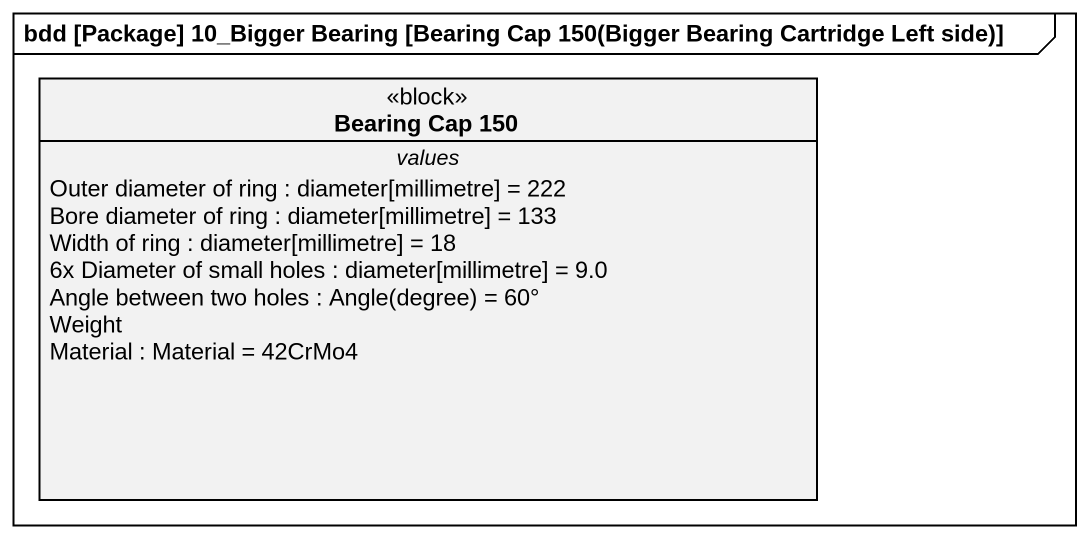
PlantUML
@startuml
mainframe bdd [Package] 10_Bigger Bearing [Bearing Cap 150(Bigger Bearing Cartridge Left side)]
hide circle
hide empty members
class "Bearing Cap 150" as Bearing_Cap_150 <<block>> {
  -- values --
  Outer diameter of ring : diameter[millimetre] = 222
  Bore diameter of ring : diameter[millimetre] = 133
  Width of ring : diameter[millimetre] = 18
  6x Diameter of small holes : diameter[millimetre] = 9.0
  {field} Angle between two holes : Angle(degree) = 60°
  Weight
  Material : Material = 42CrMo4
}
@enduml
